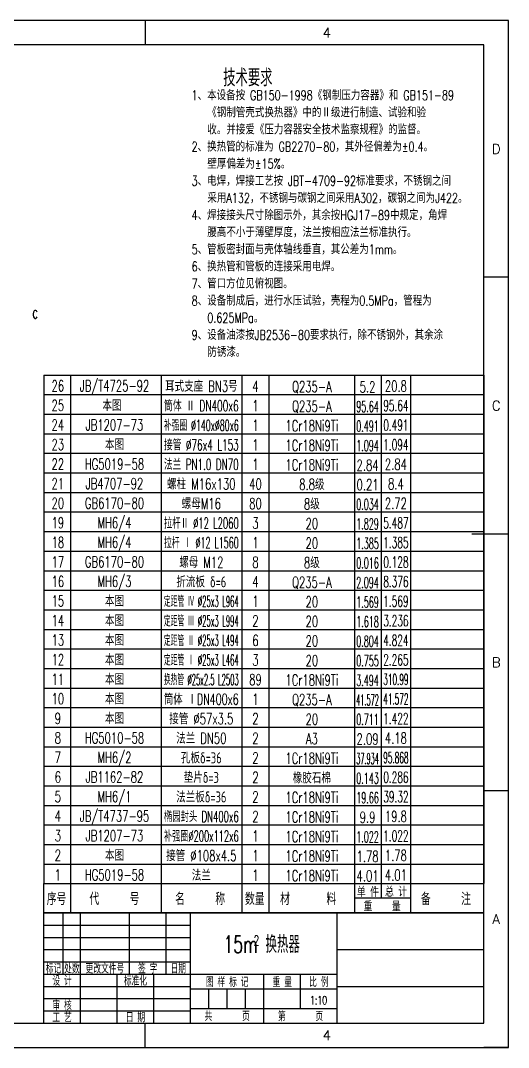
# Model space of a CAD drawing. Extents: x 138 to 6078, y 1607 to 5807.
# Drawn here: x 4083 to 6078, y 1607 to 5807 of the extents above; entities that cross this region are included whole.
import ezdxf
from ezdxf.enums import TextEntityAlignment as Align

# ---------------------------------------------------------------- set-up
doc = ezdxf.new("R2010")
doc.units = 0
doc.header["$LTSCALE"] = 10
for name, color, linetype in [('1轮廓实线层', 7, 'CONTINUOUS'), ('2细线层', 3, 'CONTINUOUS'), ('6文字层', 3, 'CONTINUOUS'), ('图框层', 7, 'CONTINUOUS')]:
    doc.layers.add(name, color=color, linetype=linetype)
doc.styles.add('PC_TEXTSTYLE', font='romans.shx', dxfattribs={"width": 0.8, "bigfont": 'hzfs.shx'})

# ---------------------------------------------------------------- blocks, each defined once
blk = doc.blocks.new('PC_TITLE_BLOCK')
at = {"layer": '1轮廓实线层'}
for p, q in [((0, 45), (-180, 45)), ((-180, 0), (-180, 45)), ((-172, 20), (-172, 45)), ((-165, 20), (-165, 45)), ((-145, 20), (-145, 45)), ((-130, 20), (-130, 45)), ((-120, 0), (-120, 45)), ((-60, 30), (0, 30)), ((-180, 20), (-60, 20)), ((-165, 0), (-165, 20)), ((-150, 0), (-150, 20)), ((-135, 0), (-135, 20)), ((-90, 0), (-90, 20)), ((-75, 6), (-75, 20)), ((-120, 14), (-60, 14)), ((-60, 15), (0, 15)), ((-120, 6), (-60, 6)), ((-180, 0), (0, 0))]:
    blk.add_line(p, q, dxfattribs=at)
at = {"layer": '1轮廓实线层', "color": 7}
for p, q in [((-60, 0), (-60, 45)), ((-180, 25), (-120, 25))]:
    blk.add_line(p, q, dxfattribs=at)
at = {"layer": '2细线层'}
for p, q in [((-180, 40), (-120, 40)), ((-180, 35), (-120, 35)), ((-180, 30), (-120, 30)), ((-180, 15), (-120, 15)), ((-112.5, 6), (-112.5, 14)), ((-105, 6), (-105, 14)), ((-97.5, 6), (-97.5, 14)), ((-180, 10), (-120, 10)), ((-180, 5), (-120, 5))]:
    blk.add_line(p, q, dxfattribs=at)
at = {"layer": '图框层'}
blk.add_line((0, 0), (0, 45), dxfattribs=at)
at = {"layer": '6文字层', "style": 'PC_TEXTSTYLE', "width": 0.667}
for s, p in [('标记', (-176, 22.5)), ('处数', (-168.5, 22.5)), (' 更改文件号 ', (-155, 22.5)), (' 签 字 ', (-137.5, 22.5)), (' 日期 ', (-125, 22.5)), (' 设 计 ', (-172.5, 17.51)), (' 标准化 ', (-142.5, 17.51)), (' 图 样 标 记 ', (-105, 17)), (' 重 量 ', (-82.5, 17)), (' 比 例 ', (-67.5, 17)), (' 审 核 ', (-172.5, 7.5)), (' 工 艺 ', (-172.5, 2.5)), (' 日 期 ', (-142.5, 2.5)), ('共       页', (-105, 3)), ('第       页', (-75, 3))]:
    blk.add_text(s, height=3.5, dxfattribs=at).set_placement(p, align=Align.MIDDLE)
at = {"layer": '6文字层', "style": 'PC_TEXTSTYLE', "flags": 8}
for tag, height, width, p, p2 in [('企业名称', 5, 1.98445, (-54.29, 34.82), (-5.27, 34.82)), ('产品名称或材料标记', 7, 0.600652, (-113.46, 28.64), (-66.42, 28.64)), ('图样名称', 5, 2.004495, (-54.79, 19.98), (-5.27, 19.98)), ('标准化', 3.5, 1.023147, (-133.83, 15.37), (-120.75, 15.37)), ('审核', 3.5, 1.579393, (-163.99, 5.37), (-150.63, 5.37)), ('重量', 3.5, 1.408247, (-88.46, 7.54), (-76.55, 7.54)), ('比例', 3.5, 1.385287, (-73.35, 7.54), (-61.93, 7.54)), ('图样代号', 5, 2.006536, (-54.79, 5.63), (-5.52, 5.63)), ('工艺', 3.5, 1.621807, (-164.21, 0.37), (-150.89, 0.37)), ('共几页', 3.5, 0.557144, (-108.07, 0.63), (-101.05, 0.63)), ('日期', 3.5, 1.560088, (-133.83, 0.37), (-120.75, 0.37))]:
    blk.add_attdef(tag, text='', height=height, dxfattribs=dict(at, width=width)).set_placement(p, p2, align=Align.FIT)
at = {"layer": '6文字层', "style": 'PC_TEXTSTYLE', "width": 6.250326, "flags": 8}
blk.add_attdef('设计', text='', height=3.5, rotation=359.89, dxfattribs=at).set_placement((-164.23, 15.37), (-150.37, 15.35), align=Align.FIT)
at = {"layer": '6文字层', "color": 3, "style": 'PC_TEXTSTYLE', "width": 0.56476, "flags": 8}
blk.add_attdef('第几页', text='', height=3.5, dxfattribs=at).set_placement((-78.29, 0.75), (-71.16, 0.75), align=Align.FIT)
at = {"layer": '6文字层', "ltscale": 10, "style": 'PC_TEXTSTYLE', "flags": 1}
blk.add_attdef('图纸张数', (-58.68, -0.49), '', height=2.5, dxfattribs=at)
blk = doc.blocks.new('PC_MXBTITLERECORD')
at = {"layer": '1轮廓实线层'}
for q in [(-180, 12), (0, 0)]:
    blk.add_line((-180, 0), q, dxfattribs=at)
at = {"layer": '2细线层'}
for p, q in [((-180, 12), (0, 12)), ((-169, 12), (-169, 0)), ((-132, 12), (-132, 0)), ((-99, 12), (-99, 0)), ((-88, 12), (-88, 0)), ((-53, 12), (-53, 0)), ((-42, 12), (-42, 6)), ((-30, 12), (-30, 0)), ((-30, 6), (-53, 6))]:
    blk.add_line(p, q, dxfattribs=at)
at = {"layer": '图框层'}
blk.add_line((0, 0), (0, 12), dxfattribs=at)
at = {"layer": '6文字层', "style": 'PC_TEXTSTYLE', "width": 0.667}
for s, height, p in [('序号', 5, (-174.77, 6)), ('代     号', 5, (-151.09, 6)), ('名     称', 5, (-116.06, 6)), ('数量', 5, (-93.71, 6)), ('材      料', 5, (-71.89, 6)), ('单 件', 4, (-47.45, 8.84)), ('总 计', 4, (-35.96, 8.94)), ('备     注', 5, (-15.57, 6)), ('重    量', 4, (-41.65, 2.94))]:
    blk.add_text(s, height=height, dxfattribs=at).set_placement(p, align=Align.MIDDLE)
blk = doc.blocks.new('PC_MXB_BLOCK')
at = {"layer": '1轮廓实线层'}
blk.add_line((-180, 8), (-180, 0), dxfattribs=at)
at = {"layer": '2细线层'}
for p, q in [((-180, 8), (0, 8)), ((-169, 8), (-169, 0)), ((-132, 8), (-132, 0)), ((-99, 8), (-99, 0)), ((-88, 8), (-88, 0)), ((-53, 8), (-53, 0)), ((-42, 8), (-42, 0)), ((-30, 8), (-30, 0))]:
    blk.add_line(p, q, dxfattribs=at)
at = {"layer": '图框层'}
blk.add_line((0, 8), (0, 0), dxfattribs=at)
at = {"layer": '6文字层', "style": 'PC_TEXTSTYLE'}
for tag, width, p, p2 in [('序号', 0.769182, (-178.38, 1.35), (-170.09, 1.35)), ('代号', 3.14773, (-168.05, 1.35), (-134.11, 1.35)), ('名称', 2.802424, (-130.87, 1.2), (-100.28, 1.2)), ('数量', 0.817449, (-97.88, 1.2), (-89, 1.2)), ('材料', 2.943328, (-86.43, 1.01), (-54.3, 1.01)), ('单重', 0.854038, (-52.21, 0.89), (-43, 0.89)), ('总重', 0.958888, (-41.2, 1.27), (-30.86, 1.27)), ('备注', 2.494074, (-28.61, 1.02), (-1.16, 1.02))]:
    blk.add_attdef(tag, text='', height=4.5, dxfattribs=dict(at, width=width)).set_placement(p, p2, align=Align.FIT)

msp = doc.modelspace()

# ---------------------------------------------------------------- linework, layer by layer
at = {"layer": '图框层', "color": 3, "ltscale": 10}
for p, q in [((6077.67, 5806.51), (137.67, 5806.51)), ((6077.67, 1606.51), (6077.67, 5806.51)), ((6077.67, 4756.51), (5977.67, 4756.51)), ((6077.67, 3706.51), (5977.67, 3706.51)), ((6077.67, 2656.51), (5977.67, 2656.51)), ((137.67, 1606.51), (6077.67, 1606.51)), ((6077.67, 1606.51), (5977.67, 1606.51))]:
    msp.add_line(p, q, dxfattribs=at)
at = {"layer": '图框层', "color": 3}
for p, q in [((4592.67, 5806.51), (4592.67, 5706.51)), ((4592.67, 1606.51), (4592.67, 1706.51)), ((6077.67, 1606.51), (6077.67, 1706.51))]:
    msp.add_line(p, q, dxfattribs=at)
at = {"layer": '图框层', "color": 7, "ltscale": 10}
for p, q in [((5977.67, 5706.51), (387.67, 5706.51)), ((5977.67, 1706.51), (5977.67, 5706.51)), ((387.67, 1706.51), (5977.67, 1706.51))]:
    msp.add_line(p, q, dxfattribs=at)
at = {"layer": '图框层', "ltscale": 10}
msp.add_line((6077.67, 3706.51), (5927.67, 3706.51), dxfattribs=at)

# ---------------------------------------------------------------- block references
ref = msp.add_blockref('PC_MXB_BLOCK', (5977.67, 4276.51), dxfattribs=dict(at, xscale=10, yscale=10, zscale=10))
ref.add_attrib('代号', 'JB/T4725-92', dxfattribs={"layer": '6文字层', "height": 45, "style": 'PC_TEXTSTYLE', "width": 0.667}).set_placement((4466.9, 4290), align=Align.CENTER)
ref.add_attrib('序号', '26', dxfattribs={"layer": '6文字层', "height": 45, "style": 'PC_TEXTSTYLE', "width": 0.667}).set_placement((4235.32, 4290), align=Align.CENTER)
ref.add_attrib('名称', '耳式支座 BN3号', dxfattribs={"layer": '6文字层', "height": 45, "style": 'PC_TEXTSTYLE', "width": 0.667}).set_placement((4821.96, 4288.47), align=Align.CENTER)
ref.add_attrib('数量', '4', dxfattribs={"layer": '6文字层', "height": 45, "style": 'PC_TEXTSTYLE', "width": 0.667}).set_placement((5043.27, 4288.47), align=Align.CENTER)
ref.add_attrib('材料', 'Q235-A', dxfattribs={"layer": '6文字层', "height": 45, "style": 'PC_TEXTSTYLE', "width": 0.667}).set_placement((5273.98, 4286.62), align=Align.CENTER)
ref.add_attrib('单重', '5.2', dxfattribs={"layer": '6文字层', "height": 45, "style": 'PC_TEXTSTYLE', "width": 0.667}).set_placement((5501.64, 4285.38), align=Align.CENTER)
ref.add_attrib('总重', '20.8', dxfattribs={"layer": '6文字层', "height": 45, "style": 'PC_TEXTSTYLE', "width": 0.667}).set_placement((5617.42, 4289.17), align=Align.CENTER)
ref = msp.add_blockref('PC_MXB_BLOCK', (5977.67, 4196.51), dxfattribs=dict(at, xscale=10, yscale=10, zscale=10))
ref.add_attrib('代号', '本图 ', dxfattribs={"layer": '6文字层', "height": 45, "style": 'PC_TEXTSTYLE', "width": 0.667}).set_placement((4466.9, 4210), align=Align.CENTER)
ref.add_attrib('序号', '25', dxfattribs={"layer": '6文字层', "height": 45, "style": 'PC_TEXTSTYLE', "width": 0.667}).set_placement((4235.32, 4210), align=Align.CENTER)
ref.add_attrib('名称', '筒体 Ⅱ DN400x6', dxfattribs={"layer": '6文字层', "height": 45, "style": 'PC_TEXTSTYLE', "width": 0.597731}).set_placement((4669, 4208.47), (4974.91, 4208.47), align=Align.FIT)
ref.add_attrib('数量', '1', dxfattribs={"layer": '6文字层', "height": 45, "style": 'PC_TEXTSTYLE', "width": 0.667}).set_placement((5043.27, 4208.47), align=Align.CENTER)
ref.add_attrib('材料', 'Q235-A', dxfattribs={"layer": '6文字层', "height": 45, "style": 'PC_TEXTSTYLE', "width": 0.667}).set_placement((5273.98, 4206.62), align=Align.CENTER)
ref.add_attrib('单重', '95.64', dxfattribs={"layer": '6文字层', "height": 45, "style": 'PC_TEXTSTYLE', "width": 0.511577}).set_placement((5455.6, 4205.38), (5547.68, 4205.38), align=Align.FIT)
ref.add_attrib('总重', '95.64', dxfattribs={"layer": '6文字层', "height": 45, "style": 'PC_TEXTSTYLE', "width": 0.574383}).set_placement((5565.72, 4209.17), (5669.11, 4209.17), align=Align.FIT)
ref = msp.add_blockref('PC_MXB_BLOCK', (5977.67, 4116.51), dxfattribs=dict(at, xscale=10, yscale=10, zscale=10))
ref.add_attrib('代号', 'JB1207-73', dxfattribs={"layer": '6文字层', "height": 45, "style": 'PC_TEXTSTYLE', "width": 0.667}).set_placement((4466.9, 4130), align=Align.CENTER)
ref.add_attrib('序号', '24', dxfattribs={"layer": '6文字层', "height": 45, "style": 'PC_TEXTSTYLE', "width": 0.667}).set_placement((4235.32, 4130), align=Align.CENTER)
ref.add_attrib('名称', '补强圈 %%c140x%%C80x6', dxfattribs={"layer": '6文字层', "height": 45, "style": 'PC_TEXTSTYLE', "width": 0.507086}).set_placement((4669, 4128.47), (4974.91, 4128.47), align=Align.FIT)
ref.add_attrib('数量', '1', dxfattribs={"layer": '6文字层', "height": 45, "style": 'PC_TEXTSTYLE', "width": 0.667}).set_placement((5043.27, 4128.47), align=Align.CENTER)
ref.add_attrib('材料', '1Cr18Ni9Ti', dxfattribs={"layer": '6文字层', "height": 45, "style": 'PC_TEXTSTYLE', "width": 0.667}).set_placement((5273.98, 4126.62), align=Align.CENTER)
ref.add_attrib('单重', '0.491', dxfattribs={"layer": '6文字层', "height": 45, "style": 'PC_TEXTSTYLE', "width": 0.58466}).set_placement((5455.6, 4125.38), (5547.68, 4125.38), align=Align.FIT)
ref.add_attrib('总重', '0.491', dxfattribs={"layer": '6文字层', "height": 45, "style": 'PC_TEXTSTYLE', "width": 0.656438}).set_placement((5565.72, 4129.17), (5669.11, 4129.17), align=Align.FIT)
ref = msp.add_blockref('PC_MXB_BLOCK', (5977.67, 4036.51), dxfattribs=dict(at, xscale=10, yscale=10, zscale=10))
ref.add_attrib('代号', '本图', dxfattribs={"layer": '6文字层', "height": 45, "style": 'PC_TEXTSTYLE', "width": 0.667}).set_placement((4466.9, 4050), align=Align.CENTER)
ref.add_attrib('序号', '23', dxfattribs={"layer": '6文字层', "height": 45, "style": 'PC_TEXTSTYLE', "width": 0.667}).set_placement((4235.32, 4050), align=Align.CENTER)
ref.add_attrib('名称', '接管 %%C76x4 L153', dxfattribs={"layer": '6文字层', "height": 45, "style": 'PC_TEXTSTYLE', "width": 0.561096}).set_placement((4669, 4048.47), (4974.91, 4048.47), align=Align.FIT)
ref.add_attrib('数量', '1', dxfattribs={"layer": '6文字层', "height": 45, "style": 'PC_TEXTSTYLE', "width": 0.667}).set_placement((5043.27, 4048.47), align=Align.CENTER)
ref.add_attrib('材料', '1Cr18Ni9Ti', dxfattribs={"layer": '6文字层', "height": 45, "style": 'PC_TEXTSTYLE', "width": 0.667}).set_placement((5273.98, 4046.62), align=Align.CENTER)
ref.add_attrib('单重', '1.094', dxfattribs={"layer": '6文字层', "height": 45, "style": 'PC_TEXTSTYLE', "width": 0.58466}).set_placement((5455.6, 4045.38), (5547.68, 4045.38), align=Align.FIT)
ref.add_attrib('总重', '1.094', dxfattribs={"layer": '6文字层', "height": 45, "style": 'PC_TEXTSTYLE', "width": 0.656438}).set_placement((5565.72, 4049.17), (5669.11, 4049.17), align=Align.FIT)
ref = msp.add_blockref('PC_MXB_BLOCK', (5977.67, 3956.51), dxfattribs=dict(at, xscale=10, yscale=10, zscale=10))
ref.add_attrib('代号', 'HG5019-58', dxfattribs={"layer": '6文字层', "height": 45, "style": 'PC_TEXTSTYLE', "width": 0.667}).set_placement((4466.9, 3970), align=Align.CENTER)
ref.add_attrib('序号', '22', dxfattribs={"layer": '6文字层', "height": 45, "style": 'PC_TEXTSTYLE', "width": 0.667}).set_placement((4235.32, 3970), align=Align.CENTER)
ref.add_attrib('名称', '法兰 PN1.0 DN70', dxfattribs={"layer": '6文字层', "height": 45, "style": 'PC_TEXTSTYLE', "width": 0.611574}).set_placement((4669, 3968.47), (4974.91, 3968.47), align=Align.FIT)
ref.add_attrib('数量', '1', dxfattribs={"layer": '6文字层', "height": 45, "style": 'PC_TEXTSTYLE', "width": 0.667}).set_placement((5043.27, 3968.47), align=Align.CENTER)
ref.add_attrib('材料', '1Cr18Ni9Ti', dxfattribs={"layer": '6文字层', "height": 45, "style": 'PC_TEXTSTYLE', "width": 0.667}).set_placement((5273.98, 3966.62), align=Align.CENTER)
ref.add_attrib('单重', '2.84', dxfattribs={"layer": '6文字层', "height": 45, "style": 'PC_TEXTSTYLE', "width": 0.667}).set_placement((5501.64, 3965.38), align=Align.CENTER)
ref.add_attrib('总重', '2.84', dxfattribs={"layer": '6文字层', "height": 45, "style": 'PC_TEXTSTYLE', "width": 0.667}).set_placement((5617.42, 3969.17), align=Align.CENTER)
ref = msp.add_blockref('PC_MXB_BLOCK', (5977.67, 3876.51), dxfattribs=dict(at, xscale=10, yscale=10, zscale=10))
ref.add_attrib('代号', 'JB4707-92', dxfattribs={"layer": '6文字层', "height": 45, "style": 'PC_TEXTSTYLE', "width": 0.667}).set_placement((4466.9, 3890), align=Align.CENTER)
ref.add_attrib('序号', '21', dxfattribs={"layer": '6文字层', "height": 45, "style": 'PC_TEXTSTYLE', "width": 0.667}).set_placement((4235.32, 3890), align=Align.CENTER)
ref.add_attrib('名称', '螺柱 M16x130', dxfattribs={"layer": '6文字层', "height": 45, "style": 'PC_TEXTSTYLE', "width": 0.667}).set_placement((4821.96, 3888.47), align=Align.CENTER)
ref.add_attrib('数量', '40', dxfattribs={"layer": '6文字层', "height": 45, "style": 'PC_TEXTSTYLE', "width": 0.667}).set_placement((5043.27, 3888.47), align=Align.CENTER)
ref.add_attrib('材料', '8.8级', dxfattribs={"layer": '6文字层', "height": 45, "style": 'PC_TEXTSTYLE', "width": 0.667}).set_placement((5273.98, 3886.62), align=Align.CENTER)
ref.add_attrib('单重', '0.21', dxfattribs={"layer": '6文字层', "height": 45, "style": 'PC_TEXTSTYLE', "width": 0.667}).set_placement((5501.64, 3885.38), align=Align.CENTER)
ref.add_attrib('总重', '8.4', dxfattribs={"layer": '6文字层', "height": 45, "style": 'PC_TEXTSTYLE', "width": 0.667}).set_placement((5617.42, 3889.17), align=Align.CENTER)
ref = msp.add_blockref('PC_MXB_BLOCK', (5977.67, 3796.51), dxfattribs=dict(at, xscale=10, yscale=10, zscale=10))
ref.add_attrib('代号', 'GB6170-80', dxfattribs={"layer": '6文字层', "height": 45, "style": 'PC_TEXTSTYLE', "width": 0.667}).set_placement((4466.9, 3810), align=Align.CENTER)
ref.add_attrib('序号', '20', dxfattribs={"layer": '6文字层', "height": 45, "style": 'PC_TEXTSTYLE', "width": 0.667}).set_placement((4235.32, 3810), align=Align.CENTER)
ref.add_attrib('名称', '螺母M16', dxfattribs={"layer": '6文字层', "height": 45, "style": 'PC_TEXTSTYLE', "width": 0.667}).set_placement((4821.96, 3808.47), align=Align.CENTER)
ref.add_attrib('数量', '80', dxfattribs={"layer": '6文字层', "height": 45, "style": 'PC_TEXTSTYLE', "width": 0.667}).set_placement((5043.27, 3808.47), align=Align.CENTER)
ref.add_attrib('材料', '8级', dxfattribs={"layer": '6文字层', "height": 45, "style": 'PC_TEXTSTYLE', "width": 0.667}).set_placement((5273.98, 3806.62), align=Align.CENTER)
ref.add_attrib('单重', '0.034', dxfattribs={"layer": '6文字层', "height": 45, "style": 'PC_TEXTSTYLE', "width": 0.558084}).set_placement((5455.6, 3805.38), (5547.68, 3805.38), align=Align.FIT)
ref.add_attrib('总重', '2.72', dxfattribs={"layer": '6文字层', "height": 45, "style": 'PC_TEXTSTYLE', "width": 0.667}).set_placement((5617.42, 3809.17), align=Align.CENTER)
ref = msp.add_blockref('PC_MXB_BLOCK', (5977.67, 3716.51), dxfattribs=dict(at, xscale=10, yscale=10, zscale=10))
ref.add_attrib('代号', 'MH6/4', dxfattribs={"layer": '6文字层', "height": 45, "style": 'PC_TEXTSTYLE', "width": 0.667}).set_placement((4466.9, 3730), align=Align.CENTER)
ref.add_attrib('序号', '19', dxfattribs={"layer": '6文字层', "height": 45, "style": 'PC_TEXTSTYLE', "width": 0.667}).set_placement((4235.32, 3730), align=Align.CENTER)
ref.add_attrib('名称', '拉杆Ⅱ %%C12 L2060', dxfattribs={"layer": '6文字层', "height": 45, "style": 'PC_TEXTSTYLE', "width": 0.564633}).set_placement((4669, 3728.47), (4974.91, 3728.47), align=Align.FIT)
ref.add_attrib('数量', '3', dxfattribs={"layer": '6文字层', "height": 45, "style": 'PC_TEXTSTYLE', "width": 0.667}).set_placement((5043.27, 3728.47), align=Align.CENTER)
ref.add_attrib('材料', '20', dxfattribs={"layer": '6文字层', "height": 45, "style": 'PC_TEXTSTYLE', "width": 0.667}).set_placement((5273.98, 3726.62), align=Align.CENTER)
ref.add_attrib('单重', '1.829', dxfattribs={"layer": '6文字层', "height": 45, "style": 'PC_TEXTSTYLE', "width": 0.558084}).set_placement((5455.6, 3725.38), (5547.68, 3725.38), align=Align.FIT)
ref.add_attrib('总重', '5.487', dxfattribs={"layer": '6文字层', "height": 45, "style": 'PC_TEXTSTYLE', "width": 0.574383}).set_placement((5565.72, 3729.17), (5669.11, 3729.17), align=Align.FIT)
ref = msp.add_blockref('PC_MXB_BLOCK', (5977.67, 3636.51), dxfattribs=dict(at, xscale=10, yscale=10, zscale=10))
ref.add_attrib('代号', 'MH6/4', dxfattribs={"layer": '6文字层', "height": 45, "style": 'PC_TEXTSTYLE', "width": 0.667}).set_placement((4466.9, 3650), align=Align.CENTER)
ref.add_attrib('序号', '18', dxfattribs={"layer": '6文字层', "height": 45, "style": 'PC_TEXTSTYLE', "width": 0.667}).set_placement((4235.32, 3650), align=Align.CENTER)
ref.add_attrib('名称', '拉杆 Ⅰ %%C12 L1560', dxfattribs={"layer": '6文字层', "height": 45, "style": 'PC_TEXTSTYLE', "width": 0.54355}).set_placement((4669, 3648.47), (4974.91, 3648.47), align=Align.FIT)
ref.add_attrib('数量', '1', dxfattribs={"layer": '6文字层', "height": 45, "style": 'PC_TEXTSTYLE', "width": 0.667}).set_placement((5043.27, 3648.47), align=Align.CENTER)
ref.add_attrib('材料', '20', dxfattribs={"layer": '6文字层', "height": 45, "style": 'PC_TEXTSTYLE', "width": 0.667}).set_placement((5273.98, 3646.62), align=Align.CENTER)
ref.add_attrib('单重', '1.385', dxfattribs={"layer": '6文字层', "height": 45, "style": 'PC_TEXTSTYLE', "width": 0.558084}).set_placement((5455.6, 3645.38), (5547.68, 3645.38), align=Align.FIT)
ref.add_attrib('总重', '1.385', dxfattribs={"layer": '6文字层', "height": 45, "style": 'PC_TEXTSTYLE', "width": 0.6266}).set_placement((5565.72, 3649.17), (5669.11, 3649.17), align=Align.FIT)
ref = msp.add_blockref('PC_MXB_BLOCK', (5977.67, 3556.51), dxfattribs=dict(at, xscale=10, yscale=10, zscale=10))
ref.add_attrib('代号', 'GB6170-80', dxfattribs={"layer": '6文字层', "height": 45, "style": 'PC_TEXTSTYLE', "width": 0.667}).set_placement((4466.9, 3570), align=Align.CENTER)
ref.add_attrib('序号', '17', dxfattribs={"layer": '6文字层', "height": 45, "style": 'PC_TEXTSTYLE', "width": 0.667}).set_placement((4235.32, 3570), align=Align.CENTER)
ref.add_attrib('名称', '螺母 M12', dxfattribs={"layer": '6文字层', "height": 45, "style": 'PC_TEXTSTYLE', "width": 0.667}).set_placement((4821.96, 3568.47), align=Align.CENTER)
ref.add_attrib('数量', '8', dxfattribs={"layer": '6文字层', "height": 45, "style": 'PC_TEXTSTYLE', "width": 0.667}).set_placement((5043.27, 3568.47), align=Align.CENTER)
ref.add_attrib('材料', '8级', dxfattribs={"layer": '6文字层', "height": 45, "style": 'PC_TEXTSTYLE', "width": 0.667}).set_placement((5273.98, 3566.62), align=Align.CENTER)
ref.add_attrib('单重', '0.016', dxfattribs={"layer": '6文字层', "height": 45, "style": 'PC_TEXTSTYLE', "width": 0.613893}).set_placement((5455.6, 3565.38), (5547.68, 3565.38), align=Align.FIT)
ref.add_attrib('总重', '0.128', dxfattribs={"layer": '6文字层', "height": 45, "style": 'PC_TEXTSTYLE', "width": 0.656438}).set_placement((5565.72, 3569.17), (5669.11, 3569.17), align=Align.FIT)
ref = msp.add_blockref('PC_MXB_BLOCK', (5977.67, 3476.51), dxfattribs=dict(at, xscale=10, yscale=10, zscale=10))
ref.add_attrib('代号', 'MH6/3', dxfattribs={"layer": '6文字层', "height": 45, "style": 'PC_TEXTSTYLE', "width": 0.667}).set_placement((4466.9, 3490), align=Align.CENTER)
ref.add_attrib('序号', '16', dxfattribs={"layer": '6文字层', "height": 45, "style": 'PC_TEXTSTYLE', "width": 0.667}).set_placement((4235.32, 3490), align=Align.CENTER)
ref.add_attrib('名称', '折流板 δ=6', dxfattribs={"layer": '6文字层', "height": 45, "style": 'PC_TEXTSTYLE', "width": 0.667}).set_placement((4821.96, 3488.47), align=Align.CENTER)
ref.add_attrib('数量', '4', dxfattribs={"layer": '6文字层', "height": 45, "style": 'PC_TEXTSTYLE', "width": 0.667}).set_placement((5043.27, 3488.47), align=Align.CENTER)
ref.add_attrib('材料', 'Q235-A', dxfattribs={"layer": '6文字层', "height": 45, "style": 'PC_TEXTSTYLE', "width": 0.667}).set_placement((5273.98, 3486.62), align=Align.CENTER)
ref.add_attrib('单重', '2.094', dxfattribs={"layer": '6文字层', "height": 45, "style": 'PC_TEXTSTYLE', "width": 0.53382}).set_placement((5455.6, 3485.38), (5547.68, 3485.38), align=Align.FIT)
ref.add_attrib('总重', '8.376', dxfattribs={"layer": '6文字层', "height": 45, "style": 'PC_TEXTSTYLE', "width": 0.574383}).set_placement((5565.72, 3489.17), (5669.11, 3489.17), align=Align.FIT)
ref = msp.add_blockref('PC_MXB_BLOCK', (5977.67, 3396.51), dxfattribs=dict(at, xscale=10, yscale=10, zscale=10))
ref.add_attrib('代号', '本图', dxfattribs={"layer": '6文字层', "height": 45, "style": 'PC_TEXTSTYLE', "width": 0.667}).set_placement((4466.9, 3410), align=Align.CENTER)
ref.add_attrib('序号', '15', dxfattribs={"layer": '6文字层', "height": 45, "style": 'PC_TEXTSTYLE', "width": 0.667}).set_placement((4235.32, 3410), align=Align.CENTER)
ref.add_attrib('名称', '定距管 Ⅳ %%C25x3 L964', dxfattribs={"layer": '6文字层', "height": 45, "style": 'PC_TEXTSTYLE', "width": 0.43584}).set_placement((4669, 3408.47), (4974.91, 3408.47), align=Align.FIT)
ref.add_attrib('数量', '1', dxfattribs={"layer": '6文字层', "height": 45, "style": 'PC_TEXTSTYLE', "width": 0.667}).set_placement((5043.27, 3408.47), align=Align.CENTER)
ref.add_attrib('材料', '20', dxfattribs={"layer": '6文字层', "height": 45, "style": 'PC_TEXTSTYLE', "width": 0.667}).set_placement((5273.98, 3406.62), align=Align.CENTER)
ref.add_attrib('单重', '1.569', dxfattribs={"layer": '6文字层', "height": 45, "style": 'PC_TEXTSTYLE', "width": 0.558084}).set_placement((5455.6, 3405.38), (5547.68, 3405.38), align=Align.FIT)
ref.add_attrib('总重', '1.569', dxfattribs={"layer": '6文字层', "height": 45, "style": 'PC_TEXTSTYLE', "width": 0.6266}).set_placement((5565.72, 3409.17), (5669.11, 3409.17), align=Align.FIT)
ref = msp.add_blockref('PC_MXB_BLOCK', (5977.67, 3316.51), dxfattribs=dict(at, xscale=10, yscale=10, zscale=10))
ref.add_attrib('代号', '本图', dxfattribs={"layer": '6文字层', "height": 45, "style": 'PC_TEXTSTYLE', "width": 0.667}).set_placement((4466.9, 3330), align=Align.CENTER)
ref.add_attrib('序号', '14', dxfattribs={"layer": '6文字层', "height": 45, "style": 'PC_TEXTSTYLE', "width": 0.667}).set_placement((4235.32, 3330), align=Align.CENTER)
ref.add_attrib('名称', '定距管 Ⅲ %%C25x3 L994', dxfattribs={"layer": '6文字层', "height": 45, "style": 'PC_TEXTSTYLE', "width": 0.43584}).set_placement((4669, 3328.47), (4974.91, 3328.47), align=Align.FIT)
ref.add_attrib('数量', '2', dxfattribs={"layer": '6文字层', "height": 45, "style": 'PC_TEXTSTYLE', "width": 0.667}).set_placement((5043.27, 3328.47), align=Align.CENTER)
ref.add_attrib('材料', '20', dxfattribs={"layer": '6文字层', "height": 45, "style": 'PC_TEXTSTYLE', "width": 0.667}).set_placement((5273.98, 3326.62), align=Align.CENTER)
ref.add_attrib('单重', '1.618', dxfattribs={"layer": '6文字层', "height": 45, "style": 'PC_TEXTSTYLE', "width": 0.613893}).set_placement((5455.6, 3325.38), (5547.68, 3325.38), align=Align.FIT)
ref.add_attrib('总重', '3.236', dxfattribs={"layer": '6文字层', "height": 45, "style": 'PC_TEXTSTYLE', "width": 0.574383}).set_placement((5565.72, 3329.17), (5669.11, 3329.17), align=Align.FIT)
ref = msp.add_blockref('PC_MXB_BLOCK', (5977.67, 3236.51), dxfattribs=dict(at, xscale=10, yscale=10, zscale=10))
ref.add_attrib('代号', '本图', dxfattribs={"layer": '6文字层', "height": 45, "style": 'PC_TEXTSTYLE', "width": 0.667}).set_placement((4466.9, 3250), align=Align.CENTER)
ref.add_attrib('序号', '13', dxfattribs={"layer": '6文字层', "height": 45, "style": 'PC_TEXTSTYLE', "width": 0.667}).set_placement((4235.32, 3250), align=Align.CENTER)
ref.add_attrib('名称', '定距管 Ⅱ %%C25x3 L494', dxfattribs={"layer": '6文字层', "height": 45, "style": 'PC_TEXTSTYLE', "width": 0.43584}).set_placement((4669, 3248.47), (4974.91, 3248.47), align=Align.FIT)
ref.add_attrib('数量', '6', dxfattribs={"layer": '6文字层', "height": 45, "style": 'PC_TEXTSTYLE', "width": 0.667}).set_placement((5043.27, 3248.47), align=Align.CENTER)
ref.add_attrib('材料', '20', dxfattribs={"layer": '6文字层', "height": 45, "style": 'PC_TEXTSTYLE', "width": 0.667}).set_placement((5273.98, 3246.62), align=Align.CENTER)
ref.add_attrib('单重', '0.804', dxfattribs={"layer": '6文字层', "height": 45, "style": 'PC_TEXTSTYLE', "width": 0.558084}).set_placement((5455.6, 3245.38), (5547.68, 3245.38), align=Align.FIT)
ref.add_attrib('总重', '4.824', dxfattribs={"layer": '6文字层', "height": 45, "style": 'PC_TEXTSTYLE', "width": 0.574383}).set_placement((5565.72, 3249.17), (5669.11, 3249.17), align=Align.FIT)
ref = msp.add_blockref('PC_MXB_BLOCK', (5977.67, 3156.51), dxfattribs=dict(at, xscale=10, yscale=10, zscale=10))
ref.add_attrib('代号', '本图', dxfattribs={"layer": '6文字层', "height": 45, "style": 'PC_TEXTSTYLE', "width": 0.667}).set_placement((4466.9, 3170), align=Align.CENTER)
ref.add_attrib('序号', '12', dxfattribs={"layer": '6文字层', "height": 45, "style": 'PC_TEXTSTYLE', "width": 0.667}).set_placement((4235.32, 3170), align=Align.CENTER)
ref.add_attrib('名称', '定距管 Ⅰ %%C25x3 L464', dxfattribs={"layer": '6文字层', "height": 45, "style": 'PC_TEXTSTYLE', "width": 0.43584}).set_placement((4669, 3168.47), (4974.91, 3168.47), align=Align.FIT)
ref.add_attrib('数量', '3', dxfattribs={"layer": '6文字层', "height": 45, "style": 'PC_TEXTSTYLE', "width": 0.667}).set_placement((5043.27, 3168.47), align=Align.CENTER)
ref.add_attrib('材料', '20', dxfattribs={"layer": '6文字层', "height": 45, "style": 'PC_TEXTSTYLE', "width": 0.667}).set_placement((5273.98, 3166.62), align=Align.CENTER)
ref.add_attrib('单重', '0.755', dxfattribs={"layer": '6文字层', "height": 45, "style": 'PC_TEXTSTYLE', "width": 0.53382}).set_placement((5455.6, 3165.38), (5547.68, 3165.38), align=Align.FIT)
ref.add_attrib('总重', '2.265', dxfattribs={"layer": '6文字层', "height": 45, "style": 'PC_TEXTSTYLE', "width": 0.574383}).set_placement((5565.72, 3169.17), (5669.11, 3169.17), align=Align.FIT)
ref = msp.add_blockref('PC_MXB_BLOCK', (5977.67, 3076.51), dxfattribs=dict(at, xscale=10, yscale=10, zscale=10))
ref.add_attrib('代号', '本图', dxfattribs={"layer": '6文字层', "height": 45, "style": 'PC_TEXTSTYLE', "width": 0.667}).set_placement((4466.9, 3090), align=Align.CENTER)
ref.add_attrib('序号', '11', dxfattribs={"layer": '6文字层', "height": 45, "style": 'PC_TEXTSTYLE', "width": 0.667}).set_placement((4235.32, 3090), align=Align.CENTER)
ref.add_attrib('名称', '换热管 %%C25x2.5 L2503', dxfattribs={"layer": '6文字层', "height": 45, "style": 'PC_TEXTSTYLE', "width": 0.428274}).set_placement((4669, 3088.47), (4974.91, 3088.47), align=Align.FIT)
ref.add_attrib('数量', '89', dxfattribs={"layer": '6文字层', "height": 45, "style": 'PC_TEXTSTYLE', "width": 0.667}).set_placement((5043.27, 3088.47), align=Align.CENTER)
ref.add_attrib('材料', '1Cr18Ni9Ti', dxfattribs={"layer": '6文字层', "height": 45, "style": 'PC_TEXTSTYLE', "width": 0.667}).set_placement((5273.98, 3086.62), align=Align.CENTER)
ref.add_attrib('单重', '3.494', dxfattribs={"layer": '6文字层', "height": 45, "style": 'PC_TEXTSTYLE', "width": 0.511577}).set_placement((5455.6, 3085.38), (5547.68, 3085.38), align=Align.FIT)
ref.add_attrib('总重', '310.99', dxfattribs={"layer": '6文字层', "height": 45, "style": 'PC_TEXTSTYLE', "width": 0.510563}).set_placement((5565.72, 3089.17), (5669.11, 3089.17), align=Align.FIT)
ref = msp.add_blockref('PC_MXB_BLOCK', (5977.67, 2996.51), dxfattribs=dict(at, xscale=10, yscale=10, zscale=10))
ref.add_attrib('代号', '本图', dxfattribs={"layer": '6文字层', "height": 45, "style": 'PC_TEXTSTYLE', "width": 0.667}).set_placement((4466.9, 3010), align=Align.CENTER)
ref.add_attrib('序号', '10', dxfattribs={"layer": '6文字层', "height": 45, "style": 'PC_TEXTSTYLE', "width": 0.667}).set_placement((4235.32, 3010), align=Align.CENTER)
ref.add_attrib('名称', '筒体 ⅠDN400x6', dxfattribs={"layer": '6文字层', "height": 45, "style": 'PC_TEXTSTYLE', "width": 0.633}).set_placement((4669, 3008.47), (4974.91, 3008.47), align=Align.FIT)
ref.add_attrib('数量', '1', dxfattribs={"layer": '6文字层', "height": 45, "style": 'PC_TEXTSTYLE', "width": 0.667}).set_placement((5043.27, 3008.47), align=Align.CENTER)
ref.add_attrib('材料', 'Q235-A', dxfattribs={"layer": '6文字层', "height": 45, "style": 'PC_TEXTSTYLE', "width": 0.667}).set_placement((5273.98, 3006.62), align=Align.CENTER)
ref.add_attrib('单重', '41.572', dxfattribs={"layer": '6文字层', "height": 45, "style": 'PC_TEXTSTYLE', "width": 0.438495}).set_placement((5455.6, 3005.38), (5547.68, 3005.38), align=Align.FIT)
ref.add_attrib('总重', '41.572', dxfattribs={"layer": '6文字层', "height": 45, "style": 'PC_TEXTSTYLE', "width": 0.492328}).set_placement((5565.72, 3009.17), (5669.11, 3009.17), align=Align.FIT)
ref = msp.add_blockref('PC_MXB_BLOCK', (5977.67, 2916.51), dxfattribs=dict(at, xscale=10, yscale=10, zscale=10))
ref.add_attrib('代号', '本图', dxfattribs={"layer": '6文字层', "height": 45, "style": 'PC_TEXTSTYLE', "width": 0.667}).set_placement((4466.9, 2930), align=Align.CENTER)
ref.add_attrib('序号', '9', dxfattribs={"layer": '6文字层', "height": 45, "style": 'PC_TEXTSTYLE', "width": 0.667}).set_placement((4235.32, 2930), align=Align.CENTER)
ref.add_attrib('名称', '接管 %%C57x3.5', dxfattribs={"layer": '6文字层', "height": 45, "style": 'PC_TEXTSTYLE', "width": 0.667}).set_placement((4821.96, 2928.47), align=Align.CENTER)
ref.add_attrib('数量', '2', dxfattribs={"layer": '6文字层', "height": 45, "style": 'PC_TEXTSTYLE', "width": 0.667}).set_placement((5043.27, 2928.47), align=Align.CENTER)
ref.add_attrib('材料', '20', dxfattribs={"layer": '6文字层', "height": 45, "style": 'PC_TEXTSTYLE', "width": 0.667}).set_placement((5273.98, 2926.62), align=Align.CENTER)
ref.add_attrib('单重', '0.711', dxfattribs={"layer": '6文字层', "height": 45, "style": 'PC_TEXTSTYLE', "width": 0.646203}).set_placement((5455.6, 2925.38), (5547.68, 2925.38), align=Align.FIT)
ref.add_attrib('总重', '1.422', dxfattribs={"layer": '6文字层', "height": 45, "style": 'PC_TEXTSTYLE', "width": 0.6266}).set_placement((5565.72, 2929.17), (5669.11, 2929.17), align=Align.FIT)
ref = msp.add_blockref('PC_MXB_BLOCK', (5977.67, 2836.51), dxfattribs=dict(at, xscale=10, yscale=10, zscale=10))
ref.add_attrib('代号', 'HG5010-58', dxfattribs={"layer": '6文字层', "height": 45, "style": 'PC_TEXTSTYLE', "width": 0.667}).set_placement((4466.9, 2850), align=Align.CENTER)
ref.add_attrib('序号', '8', dxfattribs={"layer": '6文字层', "height": 45, "style": 'PC_TEXTSTYLE', "width": 0.667}).set_placement((4235.32, 2850), align=Align.CENTER)
ref.add_attrib('名称', '法兰 DN50', dxfattribs={"layer": '6文字层', "height": 45, "style": 'PC_TEXTSTYLE', "width": 0.667}).set_placement((4821.96, 2848.47), align=Align.CENTER)
ref.add_attrib('数量', '2', dxfattribs={"layer": '6文字层', "height": 45, "style": 'PC_TEXTSTYLE', "width": 0.667}).set_placement((5043.27, 2848.47), align=Align.CENTER)
ref.add_attrib('材料', 'A3', dxfattribs={"layer": '6文字层', "height": 45, "style": 'PC_TEXTSTYLE', "width": 0.667}).set_placement((5273.98, 2846.62), align=Align.CENTER)
ref.add_attrib('单重', '2.09', dxfattribs={"layer": '6文字层', "height": 45, "style": 'PC_TEXTSTYLE', "width": 0.667}).set_placement((5501.64, 2845.38), align=Align.CENTER)
ref.add_attrib('总重', '4.18', dxfattribs={"layer": '6文字层', "height": 45, "style": 'PC_TEXTSTYLE', "width": 0.667}).set_placement((5617.42, 2849.17), align=Align.CENTER)
ref = msp.add_blockref('PC_MXB_BLOCK', (5977.67, 2756.51), dxfattribs=dict(at, xscale=10, yscale=10, zscale=10))
ref.add_attrib('代号', 'MH6/2', dxfattribs={"layer": '6文字层', "height": 45, "style": 'PC_TEXTSTYLE', "width": 0.667}).set_placement((4466.9, 2770), align=Align.CENTER)
ref.add_attrib('序号', '7', dxfattribs={"layer": '6文字层', "height": 45, "style": 'PC_TEXTSTYLE', "width": 0.667}).set_placement((4235.32, 2770), align=Align.CENTER)
ref.add_attrib('名称', '孔板δ=36', dxfattribs={"layer": '6文字层', "height": 45, "style": 'PC_TEXTSTYLE', "width": 0.667}).set_placement((4821.96, 2768.47), align=Align.CENTER)
ref.add_attrib('数量', '2', dxfattribs={"layer": '6文字层', "height": 45, "style": 'PC_TEXTSTYLE', "width": 0.667}).set_placement((5043.27, 2768.47), align=Align.CENTER)
ref.add_attrib('材料', '1Cr18Ni9Ti', dxfattribs={"layer": '6文字层', "height": 45, "style": 'PC_TEXTSTYLE', "width": 0.667}).set_placement((5273.98, 2766.62), align=Align.CENTER)
ref.add_attrib('单重', '37.934', dxfattribs={"layer": '6文字层', "height": 45, "style": 'PC_TEXTSTYLE', "width": 0.409262}).set_placement((5455.6, 2765.38), (5547.68, 2765.38), align=Align.FIT)
ref.add_attrib('总重', '95.868', dxfattribs={"layer": '6文字层', "height": 45, "style": 'PC_TEXTSTYLE', "width": 0.459507}).set_placement((5565.72, 2769.17), (5669.11, 2769.17), align=Align.FIT)
ref = msp.add_blockref('PC_MXB_BLOCK', (5977.67, 2676.51), dxfattribs=dict(at, xscale=10, yscale=10, zscale=10))
ref.add_attrib('代号', 'JB1162-82', dxfattribs={"layer": '6文字层', "height": 45, "style": 'PC_TEXTSTYLE', "width": 0.667}).set_placement((4466.9, 2690), align=Align.CENTER)
ref.add_attrib('序号', '6', dxfattribs={"layer": '6文字层', "height": 45, "style": 'PC_TEXTSTYLE', "width": 0.667}).set_placement((4235.32, 2690), align=Align.CENTER)
ref.add_attrib('名称', '垫片δ=3', dxfattribs={"layer": '6文字层', "height": 45, "style": 'PC_TEXTSTYLE', "width": 0.667}).set_placement((4821.96, 2688.47), align=Align.CENTER)
ref.add_attrib('数量', '2', dxfattribs={"layer": '6文字层', "height": 45, "style": 'PC_TEXTSTYLE', "width": 0.667}).set_placement((5043.27, 2688.47), align=Align.CENTER)
ref.add_attrib('材料', '橡胶石棉', dxfattribs={"layer": '6文字层', "height": 45, "style": 'PC_TEXTSTYLE', "width": 0.667}).set_placement((5273.98, 2686.62), align=Align.CENTER)
ref.add_attrib('单重', '0.143', dxfattribs={"layer": '6文字层', "height": 45, "style": 'PC_TEXTSTYLE', "width": 0.58466}).set_placement((5455.6, 2685.38), (5547.68, 2685.38), align=Align.FIT)
ref.add_attrib('总重', '0.286', dxfattribs={"layer": '6文字层', "height": 45, "style": 'PC_TEXTSTYLE', "width": 0.599356}).set_placement((5565.72, 2689.17), (5669.11, 2689.17), align=Align.FIT)
ref = msp.add_blockref('PC_MXB_BLOCK', (5977.67, 2596.51), dxfattribs=dict(at, xscale=10, yscale=10, zscale=10))
ref.add_attrib('代号', 'MH6/1', dxfattribs={"layer": '6文字层', "height": 45, "style": 'PC_TEXTSTYLE', "width": 0.667}).set_placement((4466.9, 2610), align=Align.CENTER)
ref.add_attrib('序号', '5', dxfattribs={"layer": '6文字层', "height": 45, "style": 'PC_TEXTSTYLE', "width": 0.667}).set_placement((4235.32, 2610), align=Align.CENTER)
ref.add_attrib('名称', '法兰板δ=36', dxfattribs={"layer": '6文字层', "height": 45, "style": 'PC_TEXTSTYLE', "width": 0.667}).set_placement((4821.96, 2608.47), align=Align.CENTER)
ref.add_attrib('数量', '2', dxfattribs={"layer": '6文字层', "height": 45, "style": 'PC_TEXTSTYLE', "width": 0.667}).set_placement((5043.27, 2608.47), align=Align.CENTER)
ref.add_attrib('材料', '1Cr18Ni9Ti', dxfattribs={"layer": '6文字层', "height": 45, "style": 'PC_TEXTSTYLE', "width": 0.667}).set_placement((5273.98, 2606.62), align=Align.CENTER)
ref.add_attrib('单重', '19.66', dxfattribs={"layer": '6文字层', "height": 45, "style": 'PC_TEXTSTYLE', "width": 0.558084}).set_placement((5455.6, 2605.38), (5547.68, 2605.38), align=Align.FIT)
ref.add_attrib('总重', '39.32', dxfattribs={"layer": '6文字层', "height": 45, "style": 'PC_TEXTSTYLE', "width": 0.574383}).set_placement((5565.72, 2609.17), (5669.11, 2609.17), align=Align.FIT)
ref = msp.add_blockref('PC_MXB_BLOCK', (5977.67, 2516.51), dxfattribs=dict(at, xscale=10, yscale=10, zscale=10))
ref.add_attrib('代号', 'JB/T4737-95', dxfattribs={"layer": '6文字层', "height": 45, "style": 'PC_TEXTSTYLE', "width": 0.667}).set_placement((4466.9, 2530), align=Align.CENTER)
ref.add_attrib('序号', '4', dxfattribs={"layer": '6文字层', "height": 45, "style": 'PC_TEXTSTYLE', "width": 0.667}).set_placement((4235.32, 2530), align=Align.CENTER)
ref.add_attrib('名称', '椭园封头 DN400x6', dxfattribs={"layer": '6文字层', "height": 45, "style": 'PC_TEXTSTYLE', "width": 0.566653}).set_placement((4669, 2528.47), (4974.91, 2528.47), align=Align.FIT)
ref.add_attrib('数量', '2', dxfattribs={"layer": '6文字层', "height": 45, "style": 'PC_TEXTSTYLE', "width": 0.667}).set_placement((5043.27, 2528.47), align=Align.CENTER)
ref.add_attrib('材料', '1Cr18Ni9Ti', dxfattribs={"layer": '6文字层', "height": 45, "style": 'PC_TEXTSTYLE', "width": 0.667}).set_placement((5273.98, 2526.62), align=Align.CENTER)
ref.add_attrib('单重', '9.9', dxfattribs={"layer": '6文字层', "height": 45, "style": 'PC_TEXTSTYLE', "width": 0.667}).set_placement((5501.64, 2525.38), align=Align.CENTER)
ref.add_attrib('总重', '19.8', dxfattribs={"layer": '6文字层', "height": 45, "style": 'PC_TEXTSTYLE', "width": 0.667}).set_placement((5617.42, 2529.17), align=Align.CENTER)
ref = msp.add_blockref('PC_MXB_BLOCK', (5977.67, 2436.51), dxfattribs=dict(at, xscale=10, yscale=10, zscale=10))
ref.add_attrib('代号', 'JB1207-73', dxfattribs={"layer": '6文字层', "height": 45, "style": 'PC_TEXTSTYLE', "width": 0.667}).set_placement((4466.9, 2450), align=Align.CENTER)
ref.add_attrib('序号', '3', dxfattribs={"layer": '6文字层', "height": 45, "style": 'PC_TEXTSTYLE', "width": 0.667}).set_placement((4235.32, 2450), align=Align.CENTER)
ref.add_attrib('名称', '补强圈%%C200x112x6', dxfattribs={"layer": '6文字层', "height": 45, "style": 'PC_TEXTSTYLE', "width": 0.546506}).set_placement((4669, 2448.47), (4974.91, 2448.47), align=Align.FIT)
ref.add_attrib('数量', '1', dxfattribs={"layer": '6文字层', "height": 45, "style": 'PC_TEXTSTYLE', "width": 0.667}).set_placement((5043.27, 2448.47), align=Align.CENTER)
ref.add_attrib('材料', '1Cr18Ni9Ti', dxfattribs={"layer": '6文字层', "height": 45, "style": 'PC_TEXTSTYLE', "width": 0.667}).set_placement((5273.98, 2446.62), align=Align.CENTER)
ref.add_attrib('单重', '1.022', dxfattribs={"layer": '6文字层', "height": 45, "style": 'PC_TEXTSTYLE', "width": 0.58466}).set_placement((5455.6, 2445.38), (5547.68, 2445.38), align=Align.FIT)
ref.add_attrib('总重', '1.022', dxfattribs={"layer": '6文字层', "height": 45, "style": 'PC_TEXTSTYLE', "width": 0.656438}).set_placement((5565.72, 2449.17), (5669.11, 2449.17), align=Align.FIT)
ref = msp.add_blockref('PC_MXB_BLOCK', (5977.67, 2356.51), dxfattribs=dict(at, xscale=10, yscale=10, zscale=10))
ref.add_attrib('代号', '本图', dxfattribs={"layer": '6文字层', "height": 45, "style": 'PC_TEXTSTYLE', "width": 0.667}).set_placement((4466.9, 2370), align=Align.CENTER)
ref.add_attrib('序号', '2', dxfattribs={"layer": '6文字层', "height": 45, "style": 'PC_TEXTSTYLE', "width": 0.667}).set_placement((4235.32, 2370), align=Align.CENTER)
ref.add_attrib('名称', '接管 %%C108x4.5', dxfattribs={"layer": '6文字层', "height": 45, "style": 'PC_TEXTSTYLE', "width": 0.667}).set_placement((4821.96, 2368.47), align=Align.CENTER)
ref.add_attrib('数量', '1', dxfattribs={"layer": '6文字层', "height": 45, "style": 'PC_TEXTSTYLE', "width": 0.667}).set_placement((5043.27, 2368.47), align=Align.CENTER)
ref.add_attrib('材料', '1Cr18Ni9Ti', dxfattribs={"layer": '6文字层', "height": 45, "style": 'PC_TEXTSTYLE', "width": 0.667}).set_placement((5273.98, 2366.62), align=Align.CENTER)
ref.add_attrib('单重', '1.78', dxfattribs={"layer": '6文字层', "height": 45, "style": 'PC_TEXTSTYLE', "width": 0.667}).set_placement((5501.64, 2365.38), align=Align.CENTER)
ref.add_attrib('总重', '1.78', dxfattribs={"layer": '6文字层', "height": 45, "style": 'PC_TEXTSTYLE', "width": 0.667}).set_placement((5617.42, 2369.17), align=Align.CENTER)
ref = msp.add_blockref('PC_MXB_BLOCK', (5977.67, 2276.51), dxfattribs=dict(at, xscale=10, yscale=10, zscale=10))
ref.add_attrib('代号', 'HG5019-58', dxfattribs={"layer": '6文字层', "height": 45, "style": 'PC_TEXTSTYLE', "width": 0.667}).set_placement((4466.9, 2290), align=Align.CENTER)
ref.add_attrib('序号', '1', dxfattribs={"layer": '6文字层', "height": 45, "style": 'PC_TEXTSTYLE', "width": 0.667}).set_placement((4235.32, 2290), align=Align.CENTER)
ref.add_attrib('名称', '法兰', dxfattribs={"layer": '6文字层', "height": 45, "style": 'PC_TEXTSTYLE', "width": 0.667}).set_placement((4821.96, 2288.47), align=Align.CENTER)
ref.add_attrib('数量', '1', dxfattribs={"layer": '6文字层', "height": 45, "style": 'PC_TEXTSTYLE', "width": 0.667}).set_placement((5043.27, 2288.47), align=Align.CENTER)
ref.add_attrib('材料', '1Cr18Ni9Ti', dxfattribs={"layer": '6文字层', "height": 45, "style": 'PC_TEXTSTYLE', "width": 0.667}).set_placement((5273.98, 2286.62), align=Align.CENTER)
ref.add_attrib('单重', '4.01', dxfattribs={"layer": '6文字层', "height": 45, "style": 'PC_TEXTSTYLE', "width": 0.667}).set_placement((5501.64, 2285.38), align=Align.CENTER)
ref.add_attrib('总重', '4.01', dxfattribs={"layer": '6文字层', "height": 45, "style": 'PC_TEXTSTYLE', "width": 0.667}).set_placement((5617.42, 2289.17), align=Align.CENTER)
at = {"layer": '图框层', "ltscale": 10, "xscale": 10, "yscale": 10, "zscale": 10}
msp.add_blockref('PC_MXBTITLERECORD', (5977.67, 2156.51), dxfattribs=at)
at = {"layer": '图框层', "ltscale": 10}
ref = msp.add_blockref('PC_TITLE_BLOCK', (5977.67, 1706.51), dxfattribs=dict(at, xscale=10, yscale=10, zscale=10))
ref.add_attrib('比例', '1:10', dxfattribs={"layer": '6文字层', "height": 35, "style": 'PC_TEXTSTYLE', "width": 0.667}).set_placement((5301.26, 1781.94), align=Align.CENTER)

# ---------------------------------------------------------------- texts
at = {"layer": '6文字层', "ltscale": 10, "style": 'PC_TEXTSTYLE', "width": 0.72}
msp.add_text('技术要求', height=70, dxfattribs=at).set_placement((5012.13, 5537.46), align=Align.CENTER)
at = {"layer": '6文字层', "ltscale": 10, "style": 'PC_TEXTSTYLE'}
for s, height, width, p in [('1、本设备按 GB150-1998《钢制压力容器》和 GB151-89', 40, 0.72, (4782.13, 5480.79)), ('   《钢制管壳式换热器》中的Ⅱ级进行制造、试验和验', 40, 0.72, (4782.13, 5410.79)), ('   收。并接爱《压力容器安全技术监察规程》的监督。', 40, 0.72, (4782.13, 5340.79)), ('2、换热管的标准为 GB2270-80，其外径偏差为%%P0.4。', 40, 0.72, (4782.13, 5270.79)), ('   壁厚偏差为%%P15%。', 40, 0.72, (4782.13, 5200.79)), ('3、电焊，焊接工艺按 JBT-4709-92标准要求，不锈钢之间', 40, 0.72, (4782.13, 5130.79)), ('   采用A132，不锈钢与碳钢之间采用A302，碳钢之间为J422。', 40, 0.72, (4782.13, 5060.79)), ('4、焊接接头尺寸除图示外，其余按HGJ17-89中规定，角焊', 40, 0.72, (4782.13, 4990.79)), ('   腰高不小于薄壁厚度，法兰按相应法兰标准执行。', 40, 0.72, (4782.13, 4920.79)), ('5、管板密封面与壳体轴线垂直，其公差为1mm。', 40, 0.72, (4782.13, 4850.79)), ('6、换热管和管板的连接采用电焊。', 40, 0.72, (4782.13, 4780.79)), ('7、管口方位见俯视图。', 40, 0.72, (4782.13, 4710.79)), ('8、设备制成后，进行水压试验，壳程为0.5MPa，管程为', 40, 0.72, (4782.13, 4640.79)), ('   0.625MPa。', 40, 0.72, (4782.13, 4570.79)), ('9、设备油漆按JB2536-80要求执行，除不锈钢外，其余涂', 40, 0.72, (4782.13, 4500.79)), ('   防锈漆。', 40, 0.72, (4782.13, 4430.79)), ('15m 换热器', 70, 0.667, (4912.5, 1993.35)), ('2', 40, 0.667, (5035.91, 2024.18))]:
    msp.add_text(s, height=height, dxfattribs=dict(at, width=width)).set_placement(p)
at = {"layer": '6文字层', "ltscale": 14, "style": 'PC_TEXTSTYLE', "width": 0.667}
msp.add_text('c', height=50, dxfattribs=at).set_placement((4129.78, 4587.79))
at = {"layer": '图框层', "color": 3, "style": 'PC_TEXTSTYLE'}
for s, p in [('4', (5335.17, 5756.51)), ('D', (6027.67, 5281.51)), ('C', (6027.67, 4231.51)), ('B', (6027.67, 3181.51)), ('A', (6027.67, 2131.51)), ('4', (5335.17, 1656.51))]:
    msp.add_text(s, height=40, dxfattribs=at).set_placement(p, align=Align.MIDDLE)

doc.saveas('drawing.dxf')
